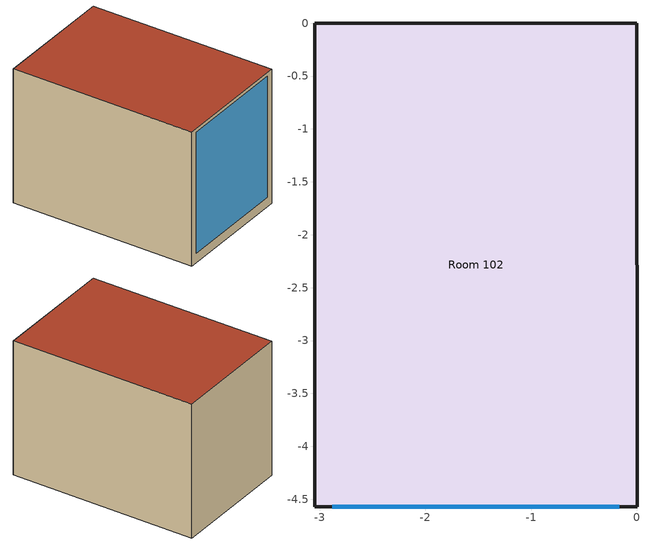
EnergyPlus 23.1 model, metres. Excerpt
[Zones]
Room 102
 floor outside (Room Floor): 0,0 0,-4.57 -3.05,-4.57 -3.05,0 z0
 wall outside (Room Wall - South): -3.05,-4.57 0,-4.57 z0:3.35
 wall outside (Room Wall - East West): -3.05,0 -3.05,-4.57 / 0,-4.57 0,0 z0:3.35
 wall outside (Room Wall - North): 0,0 -3.05,0 z0:3.35
 window (CFS_Glz_2): -2.88,-4.57 -0.17,-4.57 z0.23:3.26
 roof outside (Room Ceiling): -3.05,0 -3.05,-4.57 0,-4.57 0,0 z3.35
[Building]
Building 71T Rm 102: North Axis {deg}=0; Terrain=Suburbs; Loads Convergence Tolerance Value {W}=0.04; Temperature Convergence Tolerance Value {deltaC}=0.4; Solar Distribution=FullInteriorAndExterior; Maximum Number of Warmup Days=25; Minimum Number of Warmup Days=6
[Site:Location]
CHICAGO_IL_USA TMY2-94846: Latitude {deg}=41.78; Longitude {deg}=-87.75; Time Zone {hr}=-6; Elevation {m}=190
[SizingPeriod:DesignDay] Day of Month=21; Humidity Condition Type=Wetbulb; Barometric Pressure {Pa}=99063; Rain Indicator=No; Snow Indicator=No; Daylight Saving Time Indicator=No; Solar Model Indicator=ASHRAEClearSky
Name | Month | Day Type | Maximum Dry-Bulb Temperature {C} | Daily Dry-Bulb Temperature Range {deltaC} | Wetbulb or DewPoint at Maximum Dry-Bulb {C} | Wind Speed {m/s} | Wind Direction {deg} | Sky Clearness
CHICAGO_IL_USA Annual Heating 99% Design Conditions DB | 1 | WinterDesignDay | -17.3 | 0 | -17.3 | 4.9 | 270 | 0
CHICAGO_IL_USA Annual Cooling 1% Design Conditions DB/MCWB | 7 | SummerDesignDay | 31.5 | 10.7 | 23 | 5.3 | 230 | 1
[Material] Solar Absorptance=1
Name | Roughness | Thickness {m} | Conductivity {W/m-K} | Density {kg/m3} | Specific Heat {J/kg-K} | Thermal Absorptance | Visible Absorptance
2x6 Wood Stud R19 | Rough | 0.133 | 0.047 | 93.84 | 1006 | 0.9 | 0.7
Gypsum board - 5/8 in | Smooth | 0.015875 | 0.17 | 800 | 1090 | 0.9 | 0.3
Plywood - 3/8 in | Smooth | 0.009525 | 0.12 | 540 | 1210
Plywood - 3/4 in | Smooth | 0.01905 | 0.12 | 540 | 1210
Plywood - 1/2 in | Smooth | 0.0127 | 0.12 | 540 | 1210
Metal Siding | MediumSmooth | 0.000701 | 45.345 | 7833.028 | 502.416
T&G - 3/4 in | MediumSmooth | 0.01905 | 0.15 | 608 | 1630
[Material:NoMass] Roughness=Rough; Thermal Absorptance=0.9; Solar Absorptance=1
Name | Thermal Resistance {m2-K/W} | Visible Absorptance
Carpet w/rubber pad | 0.22 | 0.85
R-30 Fiberglass Insulation | 5.28 | 0.7
[Construction]
Room Ceiling: Plywood - 3/8 in, 2x6 Wood Stud R19, Gypsum board - 5/8 in
Room Wall - East West: 2x6 Wood Stud R19, Gypsum board - 5/8 in
Room Wall - North: Gypsum board - 5/8 in, Plywood - 3/8 in, 2x6 Wood Stud R19, Gypsum board - 5/8 in
Room Wall - South: Metal Siding, Plywood - 1/2 in, 2x6 Wood Stud R19
Room Floor: R-30 Fiberglass Insulation, T&G - 3/4 in, Plywood - 3/4 in, Carpet w/rubber pad
[WindowMaterial:Glazing]
Glass_103_Layer: Optical Data Type=BSDF; Window Glass Spectral Data Set=Glass_103_Layer_SpecDat; Thickness {m}=0.005715; Infrared Transmittance at Normal Incidence=0; Front Side Infrared Hemispherical Emissivity=0.84; Back Side Infrared Hemispherical Emissivity=0.84; Conductivity {W/m-K}=1; Young's modulus {Pa}=7.2e10; Poisson's ratio=0.22
[WindowMaterial:ComplexShade]
Shade_14_Layer: Layer Type=VenetianHorizontal; Thickness {m}=0.001016; Conductivity {W/m-K}=159.228; IR Transmittance=0; Front Emissivity=0.9; Back Emissivity=0.9; Top Opening Multiplier=0; Bottom Opening Multiplier=0; Left Side Opening Multiplier=0; Right Side Opening Multiplier=0; Front Opening Multiplier=0.05; Slat Width {m}=0.0254; Slat Spacing {m}=0.0201; Slat Thickness {m}=0.001; Slat Angle {deg}=45; Slat Conductivity {W/m-K}=159.2276; Slat Curve {m}=0
[WindowMaterial:Gas]
Gap_1_W_0_0127: Gas Type=Air; Thickness {m}=0.0127
[WindowMaterial:Gap] Thickness {m}=0.0127; Gas (or Gas Mixture)=Gap_1_W_0_0127; Pressure {Pa}=101300
Gap_1_Glz_2_Layer_1; Gap_1_Glz_2_Layer_2
[Construction:ComplexFenestrationState]
CFS_Glz_2: LBNLWindow, None, ThermParam_Glz_2, CFS_Glz_2_Basis, CFS_Glz_2_TfSol, CFS_Glz_2_RbSol, CFS_Glz_2_Tfvis, CFS_Glz_2_Rbvis, Glass_103_Layer, CFS_Glz_2_Layer_1_fAbs, CFS_Glz_2_Layer_1_bAbs, Gap_1_Glz_2_Layer_1, Glass_103_Layer, CFS_Glz_2_Layer_2_fAbs, CFS_Glz_2_Layer_2_bAbs, Gap_1_Glz_2_Layer_2, Shade_14_Layer, CFS_Glz_2_Layer_3_fAbs, CFS_Glz_2_Layer_3_bAbs
[Zone]
Room 102: Type=1; Multiplier=1; Ceiling Height {m}=3.3528; Volume {m3}=46.7398
[ZoneControl:Thermostat]
Main Termostat: Zone or ZoneList=Room 102; Control Type Schedule=Zone Control Type Sched; Control 1=DualThermostat
[ThermostatSetpoint:DualSetpoint]
DualThermostat: Heating Setpoint Temperature Schedule=Setpoint heating; Cooling Setpoint Temperature Schedule=Setpoint cooling
[ZoneHVAC:IdealLoadsAirSystem]
Room 102 Ideal Loads: Maximum Heating Supply Air Temperature {C}=26; Minimum Cooling Supply Air Temperature {C}=15; Maximum Heating Supply Air Humidity Ratio {kgWater/kgDryAir}=0.01; Minimum Cooling Supply Air Humidity Ratio {kgWater/kgDryAir}=0.0156; Heating Limit=NoLimit; Maximum Heating Air Flow Rate {m3/s}=autosize; Cooling Limit=NoLimit
[Zone equipment]
Room 102: Room 102 Ideal Loads
[SurfaceProperty:SolarIncidentInside]
Name | Surface | Construction | Inside Surface Incident Sun Solar Radiation Schedule
North Wall Solar Incident | Room102 North Wall | Room Wall - North | North Wall SSG
South Wall Solar Incident | Room102 South Wall | Room Wall - South | South Wall SSG
East Wall Solar Incident | Room102 East Wall | Room Wall - East West | East Wall SSG
West Wall Solar Incident | Room102 West Wall | Room Wall - East West | West Wall SSG
Ceiling Solar Incident | Room102 Ceiling | Room Ceiling | Ceiling SSG
Floor Solar Incident | Room102 Floor | Room Floor | Floor SSG
[ComplexFenestrationProperty:SolarAbsorbedLayers]
South Window Solar Absorbed Layers: Fenestration Surface=Room 102 South Window; Construction=CFS_Glz_2; Layer 1 Solar Radiation Absorbed Schedule=Layer 1; Layer 2 Solar Radiation Absorbed Schedule=Layer 2; Layer 3 Solar Radiation Absorbed Schedule=Layer 3
[WindowThermalModel:Params]
ThermParam_Glz_2: standard=ISO15099; Thermal Model=ISO15099; SDScalar=1; Deflection Model=NoDeflection
[Matrix:TwoDimension]
CFS_Glz_2_Basis: 9, 2, 0, 1, 10, 8, 20, 16, 30, 20, 40, 24, 50, 24, 60, 24, 70, 16, 82.5, 12
CFS_Glz_2_Layer_1_fAbs: 1, 145, 0.18714, 0.188, 0.185, 0.18376, 0.185, 0.188, 0.19089, 0.1914, 0.19089, 0.19056, 0.18732, 0.18444, 0.18259, 0.1819, 0.18253, 0.18444, 0.18718, 0.19056, 0.19354, 0.19472, 0.19548, 0.19576, 0.19551, 0.19472, 0.1936, 0.19479, 0.19062, 0.18686, 0.18387, 0.18195, 0.18129, 0.18195, 0.18387, 0.18686, 0.19062, 0.19479, 0.19811, 0.19966, 0.20061, 0.20107, 0.20123, 0.20107, 0.20061, 0.19966, 0.19811, 0.20055, 0.19564, 0.19107, 0.18714, 0.18413, 0.18224, 0.18159, 0.18224, 0.18413, 0.18714, 0.19107, 0.19564, 0.20055, 0.20413, 0.20592, 0.20687, 0.20761, 0.20807, 0.20822, 0.20807, 0.20761, 0.20687, 0.20592, 0.20413, 0.20755, 0.20101, 0.19492, 0.18969, 0.18659, 0.18747, 0.18777, 0.18747, 0.18659, 0.18969, 0.19492, 0.20101, 0.20755, 0.2117, 0.2135, 0.21477, 0.21522, 0.21546, 0.21554, 0.21546, 0.21522, 0.21477, 0.2135, 0.2117, 0.21499, 0.20666, 0.1989, 0.19787, 0.19966, 0.20079, 0.20117, 0.20079, 0.19966, 0.19787, 0.1989, 0.20666, 0.21499, 0.21953, 0.22141, 0.22205, 0.22254, 0.22285, 0.22295, 0.22285, 0.22254, 0.22205, 0.22141, 0.21953, 0.21975, 0.20623, 0.2106, 0.21252, 0.21298, 0.21256, 0.2106, 0.20644, 0.21975, 0.22469, 0.22574, 0.22592, 0.22599, 0.22592, 0.22574, 0.22474, 0.19128, 0.18977, 0.19017, 0.19017, 0.19017, 0.18977, 0.19128, 0.19313, 0.1932, 0.1932, 0.1932, 0.19313
CFS_Glz_2_Layer_1_bAbs: 1, 145, 0.02783, 0.02788, 0.01729, 0.01664, 0.01729, 0.02788, 0.03916, 0.04384, 0.03916, 0.02802, 0.01714, 0.01563, 0.01466, 0.0143, 0.01463, 0.01563, 0.01707, 0.02802, 0.04052, 0.05164, 0.0588, 0.06148, 0.05903, 0.05164, 0.04106, 0.02823, 0.01662, 0.0146, 0.01346, 0.01296, 0.01279, 0.01296, 0.01346, 0.0146, 0.01662, 0.02823, 0.04492, 0.06004, 0.07208, 0.07981, 0.08248, 0.07981, 0.07208, 0.06004, 0.04492, 0.02848, 0.01613, 0.01375, 0.01269, 0.01188, 0.01138, 0.0112, 0.01138, 0.01188, 0.01269, 0.01375, 0.01613, 0.02848, 0.04927, 0.06876, 0.08552, 0.09843, 0.10656, 0.10934, 0.10656, 0.09843, 0.08552, 0.06876, 0.04927, 0.02865, 0.01499, 0.01268, 0.01118, 0.01063, 0.01033, 0.01022, 0.01033, 0.01063, 0.01118, 0.01268, 0.01499, 0.02865, 0.05873, 0.08696, 0.11135, 0.12466, 0.11651, 0.11373, 0.11651, 0.12466, 0.11135, 0.08696, 0.05873, 0.02851, 0.01357, 0.01105, 0.01014, 0.00944, 0.009, 0.00884, 0.009, 0.00944, 0.01014, 0.01105, 0.01357, 0.02851, 0.07208, 0.1132, 0.11113, 0.09237, 0.08053, 0.07648, 0.08053, 0.09237, 0.11113, 0.1132, 0.07208, 0.02759, 0.01064, 0.00859, 0.0082, 0.00805, 0.00819, 0.00859, 0.01052, 0.02759, 0.11771, 0.06096, 0.04425, 0.04181, 0.04404, 0.06096, 0.115, 0.02411, 0.00736, 0.00683, 0.00683, 0.00683, 0.00736, 0.02411, 0.03467, 0.02946, 0.02944, 0.02946, 0.03467
CFS_Glz_2_Layer_2_fAbs: 1, 145, 0.15116, 0.15151, 0.14669, 0.14469, 0.14669, 0.15151, 0.15616, 0.157, 0.15616, 0.15247, 0.14725, 0.14262, 0.13965, 0.13854, 0.13955, 0.14262, 0.14703, 0.15247, 0.15726, 0.15921, 0.16046, 0.16093, 0.1605, 0.15921, 0.15736, 0.15372, 0.14703, 0.14098, 0.13619, 0.13311, 0.13205, 0.13311, 0.13619, 0.14098, 0.14703, 0.15372, 0.15909, 0.16163, 0.16324, 0.16406, 0.16434, 0.16406, 0.16324, 0.16163, 0.15909, 0.15448, 0.14661, 0.13927, 0.13297, 0.12813, 0.12509, 0.12406, 0.12509, 0.12813, 0.13297, 0.13927, 0.14661, 0.15448, 0.16026, 0.16322, 0.16489, 0.16618, 0.16699, 0.16726, 0.16699, 0.16618, 0.16489, 0.16322, 0.16026, 0.15292, 0.14244, 0.13268, 0.12429, 0.11935, 0.12087, 0.12139, 0.12087, 0.11935, 0.12429, 0.13268, 0.14244, 0.15292, 0.15964, 0.1627, 0.16493, 0.16582, 0.16633, 0.1665, 0.16633, 0.16582, 0.16493, 0.1627, 0.15964, 0.14504, 0.13172, 0.11931, 0.11783, 0.1209, 0.12283, 0.12349, 0.12283, 0.1209, 0.11783, 0.11931, 0.13172, 0.14504, 0.15243, 0.15571, 0.15704, 0.15805, 0.15869, 0.15891, 0.15869, 0.15805, 0.15704, 0.15571, 0.15243, 0.12311, 0.10155, 0.10903, 0.11239, 0.11322, 0.11246, 0.10903, 0.10191, 0.12311, 0.13138, 0.13358, 0.13411, 0.1343, 0.13412, 0.13358, 0.1315, 0.06023, 0.05823, 0.05905, 0.05905, 0.05905, 0.05823, 0.06023, 0.0636, 0.0638, 0.0638, 0.0638, 0.0636
CFS_Glz_2_Layer_2_bAbs: 1, 145, 0.04514, 0.04524, 0.03025, 0.02899, 0.03025, 0.04524, 0.06116, 0.06776, 0.06116, 0.04553, 0.02996, 0.02701, 0.02511, 0.0244, 0.02505, 0.02701, 0.02982, 0.04553, 0.06328, 0.07906, 0.08923, 0.09302, 0.08955, 0.07906, 0.06404, 0.04603, 0.02894, 0.02501, 0.02285, 0.02197, 0.02166, 0.02197, 0.02285, 0.02501, 0.02894, 0.04603, 0.07002, 0.09175, 0.10904, 0.12014, 0.12397, 0.12014, 0.10904, 0.09175, 0.07002, 0.04676, 0.02799, 0.02336, 0.02149, 0.02005, 0.01915, 0.01884, 0.01915, 0.02005, 0.02149, 0.02336, 0.02799, 0.04676, 0.07736, 0.10603, 0.13068, 0.14965, 0.16161, 0.16569, 0.16161, 0.14965, 0.13068, 0.10603, 0.07736, 0.0478, 0.02576, 0.02146, 0.0188, 0.01786, 0.01735, 0.01717, 0.01735, 0.01786, 0.0188, 0.02146, 0.02576, 0.0478, 0.09413, 0.13757, 0.17506, 0.19556, 0.18322, 0.17901, 0.18322, 0.19556, 0.17506, 0.13757, 0.09413, 0.04924, 0.02305, 0.01857, 0.01703, 0.01585, 0.0151, 0.01485, 0.0151, 0.01585, 0.01703, 0.01857, 0.02305, 0.04924, 0.12264, 0.19174, 0.18763, 0.15529, 0.13483, 0.12782, 0.13483, 0.15529, 0.18763, 0.19174, 0.12264, 0.05108, 0.01787, 0.01441, 0.01375, 0.0135, 0.01373, 0.01441, 0.01768, 0.05108, 0.23029, 0.10604, 0.07083, 0.06668, 0.07048, 0.10604, 0.22438, 0.05063, 0.01231, 0.01142, 0.01142, 0.01142, 0.01231, 0.05063, 0.0553, 0.04737, 0.04735, 0.04737, 0.0553
CFS_Glz_2_Layer_3_fAbs: 1, 145, 0.24334, 0.24284, 0.21256, 0.20002, 0.21256, 0.24284, 0.27113, 0.26993, 0.27113, 0.24117, 0.20829, 0.1791, 0.16037, 0.15339, 0.15979, 0.1791, 0.20688, 0.24117, 0.26901, 0.26621, 0.26442, 0.26375, 0.26437, 0.26621, 0.26887, 0.2378, 0.19538, 0.1571, 0.12673, 0.10723, 0.10051, 0.10723, 0.12673, 0.1571, 0.19538, 0.2378, 0.26429, 0.26063, 0.2577, 0.25581, 0.25516, 0.25581, 0.2577, 0.26063, 0.26429, 0.23138, 0.18113, 0.1343, 0.09409, 0.06324, 0.04384, 0.03723, 0.04384, 0.06324, 0.09409, 0.1343, 0.18113, 0.23138, 0.25629, 0.25181, 0.24792, 0.24493, 0.24306, 0.24242, 0.24306, 0.24493, 0.24792, 0.25181, 0.25629, 0.21887, 0.15136, 0.08845, 0.03443, 0.0068, 0.03205, 0.04066, 0.03205, 0.0068, 0.03443, 0.08845, 0.15136, 0.21887, 0.24053, 0.23447, 0.22925, 0.2275, 0.22657, 0.22625, 0.22657, 0.2275, 0.22925, 0.23447, 0.24053, 0.19381, 0.10692, 0.02597, 0.0422, 0.09387, 0.12636, 0.13744, 0.12636, 0.09387, 0.0422, 0.02597, 0.10692, 0.19381, 0.21039, 0.20261, 0.20012, 0.19821, 0.197, 0.19659, 0.197, 0.19821, 0.20012, 0.20261, 0.21039, 0.14501, 0.0041, 0.13241, 0.16674, 0.17024, 0.16704, 0.13241, 0.01033, 0.14501, 0.15076, 0.14663, 0.14596, 0.14572, 0.14594, 0.14663, 0.15053, 0.04447, 0.05499, 0.05593, 0.05593, 0.05593, 0.05499, 0.04447, 0.04437, 0.0441, 0.0441, 0.0441, 0.04437
CFS_Glz_2_Layer_3_bAbs: 1, 145, 0.39684, 0.39683, 0.43692, 0.43371, 0.43692, 0.39683, 0.35482, 0.33707, 0.35482, 0.39683, 0.43619, 0.42868, 0.42385, 0.42206, 0.4237, 0.42868, 0.43583, 0.39683, 0.35082, 0.30915, 0.28229, 0.27226, 0.28144, 0.30915, 0.3488, 0.39691, 0.43358, 0.42359, 0.41646, 0.4123, 0.41086, 0.4123, 0.41646, 0.42359, 0.43358, 0.39691, 0.33657, 0.28111, 0.2368, 0.20823, 0.19836, 0.20823, 0.2368, 0.28111, 0.33657, 0.39723, 0.43117, 0.41887, 0.41005, 0.40329, 0.39903, 0.39758, 0.39903, 0.40329, 0.41005, 0.41887, 0.43117, 0.39723, 0.32423, 0.25484, 0.19472, 0.14825, 0.11889, 0.10884, 0.11889, 0.14825, 0.19472, 0.25484, 0.32423, 0.39817, 0.42551, 0.40992, 0.3974, 0.39253, 0.38981, 0.38889, 0.38981, 0.39253, 0.3974, 0.40992, 0.42551, 0.39817, 0.29666, 0.19962, 0.11501, 0.07216, 0.11375, 0.12794, 0.11375, 0.07216, 0.11501, 0.19962, 0.29666, 0.40056, 0.41741, 0.39633, 0.38813, 0.38184, 0.37789, 0.37654, 0.37789, 0.38184, 0.38813, 0.39633, 0.41741, 0.40056, 0.2616, 0.1262, 0.15655, 0.2475, 0.30476, 0.32431, 0.30476, 0.2475, 0.15655, 0.1262, 0.2616, 0.40592, 0.3926, 0.37396, 0.36932, 0.36759, 0.36917, 0.37396, 0.39159, 0.40592, 0.139, 0.40168, 0.46876, 0.4758, 0.46935, 0.40168, 0.15166, 0.41936, 0.35927, 0.35302, 0.35302, 0.35302, 0.35927, 0.41936, 0.49421, 0.49381, 0.49381, 0.49381, 0.49421
[Schedule:Compact]
Zone Control Type Sched: Through: 12/31, For: AllDays, Until: 24:00, 4
Setpoint cooling: Through: 12/31, For: AllDays, Until: 07:00, 27, Until: 17:00, 26, Until: 24:00, 27
Setpoint heating: Through: 12/31, For: Weekdays, Until: 07:00, 19, Until: 17:00, 21, Until 24:00, 19, For: AllOtherDays, Until: 24:00, 19
North Wall SSG: Through: 12/31, For: AllDays, Until: 07:00, 10, Until: 17:00, 20, Until: 24:00, 15
South Wall SSG; Layer 1: Through: 12/31, For: AllDays, Until: 07:00, 1, Until: 17:00, 2, Until: 24:00, 1.5
East Wall SSG: Through: 12/31, For: AllDays, Until: 07:00, 15, Until: 17:00, 25, Until: 24:00, 15
West Wall SSG: Through: 12/31, For: AllDays, Until: 07:00, 20, Until: 17:00, 35, Until: 24:00, 25
Ceiling SSG; Floor SSG: Through: 12/31, For: AllDays, Until: 07:00, 2, Until: 17:00, 3, Until: 24:00, 2
Layer 2: Through: 12/31, For: AllDays, Until: 07:00, 0.8, Until: 17:00, 1.2, Until: 24:00, 1
Layer 3: Through: 12/31, For: AllDays, Until: 07:00, 1, Until: 17:00, 2.1, Until: 24:00, 1.7
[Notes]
CmplxGlz_SchedSurfGains.idf
Basic file description:  Single zone with south oriented window controlled with scheduled solar absorbtance values
All interior side walls have scheduled controlled solar incidence
Simulation Location/Run: Annual simulation from weather file
Location:                Chicago, IL
Design Days:             CHICAGO_IL_USA Annual Heating 99% Design Conditions DB, MaxDB= -17.3°C
CHICAGO_IL_USA Annual Cooling 1% Design Conditions, MaxDB=  31.5°C MCWB=  23.0°C
Run Period (Weather File): Annual, from weather file
Run Control:             None
Building: Single zone 6.1 x 4.57 x 3.05 m.
Single BSDF window type on south facing wall.  Window to Wall ratio is approximately 0.8. Window layers
solar absorbtance is controlled by scheduled values. Solar incidence on interior side of walls, floor and ceiling
is controled by compact schedules.
The building is oriented to north (0 degrees).
Floor Area:        27.88 m2
Number of Stories: 1
Number of Zones: 1
Zone Description Details:
Internal gains description:     None
Interzone Surfaces:             None
Internal Mass:                  None
People:                         None
Lights:                         None
Windows:                        1) South window - controlled schedules
Detached Shading:               None
Daylight:                       None
Natural Ventilation:            None
Compact Schedules:              Yes
HVAC:                           Ideal Loads Air System
Zonal Equipment:                No
Central Air Handling Equipment: No
System Equipment Autosize:      No
Purchased Cooling:              None
Purchased Heating:              None
Coils:                          None
Pumps:                          None
Boilers:                        None
Chillers:                       None
Standard Reports:               None
Timestep or Hourly Variables:   Timestep = 1
Environmental Emissions:        None
Utility Tariffs:                None
